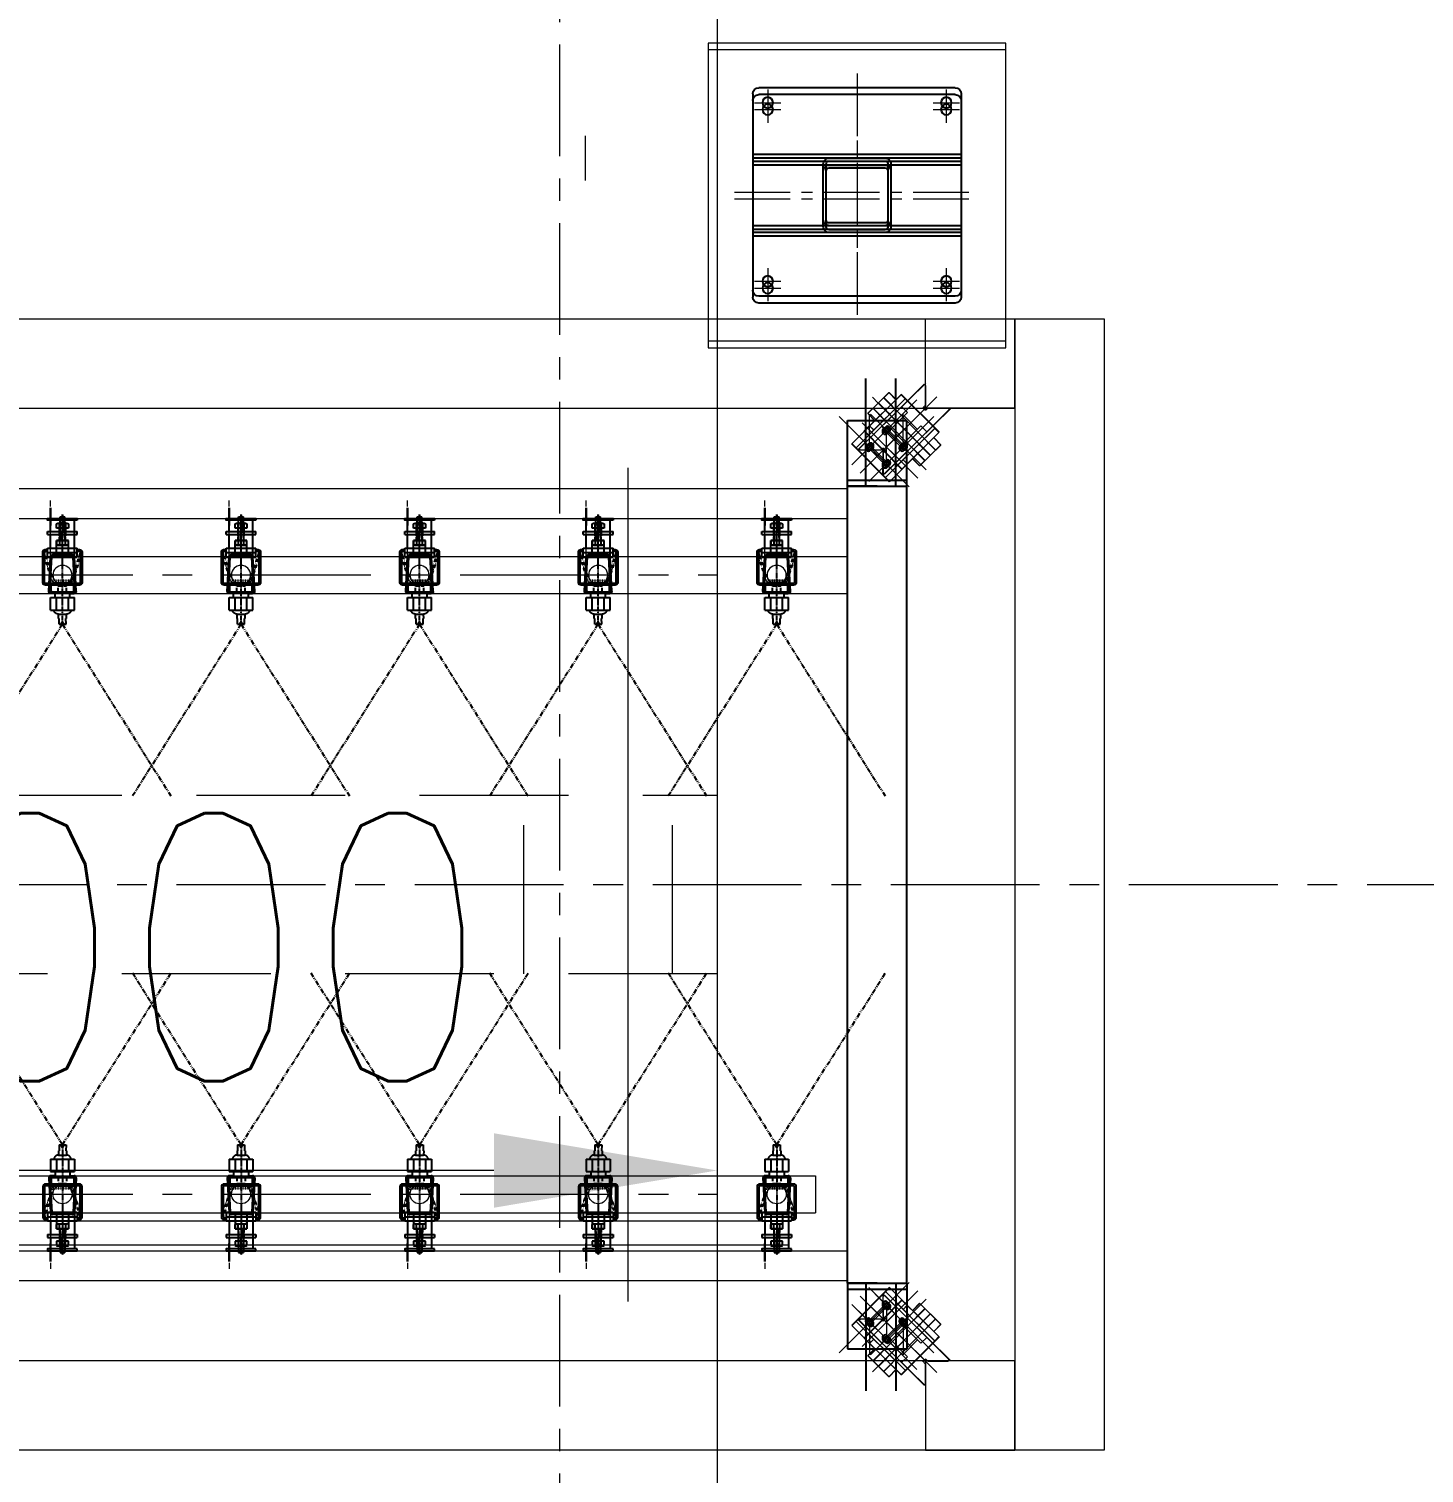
# Model space of a CAD drawing. Header units: inches. Extents: x 702888 to 852715, y 9845 to 271320.
# Drawn here: x 741672 to 744016, y 251336 to 253761 of the extents above; entities that cross this region are included whole.
import ezdxf

# ---------------------------------------------------------------- set-up
doc = ezdxf.new("R2010")
doc.units = ezdxf.units.IN
doc.header["$MEASUREMENT"] = 0
doc.header["$PDMODE"] = 34
for name, pattern in [('CENTER', [2, 1.25, -0.25, 0.25, -0.25]), ('CENTER2', [1.125, 0.75, -0.125, 0.125, -0.125]), ('CENTERX2', [4, 2.5, -0.5, 0.5, -0.5]), ('DASHED2', [0.375, 0.25, -0.125]), ('DASHEDX2', [1.5, 1, -0.5]), ('HIDDEN', [9.525, 6.35, -3.175]), ('HIDDEN2', [0.1875, 0.125, -0.0625]), ('PHANTOM', [2.5, 1.25, -0.25, 0.25, -0.25, 0.25, -0.25]), ('PHANTOM2', [31.75, 15.875, -3.175, 3.175, -3.175, 3.175, -3.175])]:
    doc.linetypes.add(name, pattern=pattern)
doc.layers.get('0').update_dxf_attribs({"lineweight": 5})
doc.layers.get('Defpoints').update_dxf_attribs({"lineweight": 5})
for name, color, linetype in [('6nb', 230, 'Continuous'), ('Nozzle', 7, 'Continuous'), ('p5', 2, 'Continuous'), ('Riser Support', 7, 'Continuous'), ('stru pipe', 120, 'Continuous')]:
    doc.layers.add(name, color=color, linetype=linetype)
doc.layers.add('chain', color=2, linetype='Continuous', lineweight=5)
doc.layers.add('cl', color=6, linetype='CENTER', lineweight=5)
doc.styles.add('s', font='simplex.shx', dxfattribs={"width": 0.8})
doc.dimstyles.new('mahesh', dxfattribs={"dimscale": 150, "dimtxt": 3, "dimasz": 2.5, "dimexe": 1, "dimexo": 1, "dimgap": 1, "dimtad": 1, "dimdec": 1, "dimzin": 12, "dimtxsty": 's', "dimcen": 2.5, "dimclrd": 1, "dimclre": 1, "dimclrt": 1, "dimadec": 0, "dimazin": 3, "dimtfac": 1, "dimtdec": 1, "dimtmove": 0, "dimatfit": 3, "dimfxl": 1.25, "dimlwd": 13, "dimlwe": 13, "dimarcsym": 0})

# ---------------------------------------------------------------- blocks, each defined once
blk = doc.blocks.new('A$C67DF10EB')
blk.add_lwpolyline([(-44.2, -101), (-44.2, 399), (455.8, 399), (455.8, -101)], close=True)
at = {"layer": 'cl', "color": 1, "linetype": 'CENTER', "ltscale": 75}
for p, q in [((205.8, -50), (205.8, 347.9)), ((0, 149), (411.7, 149))]:
    blk.add_line(p, q, dxfattribs=at)
at = {"layer": 'cl', "color": 1, "linetype": 'CENTER', "ltscale": 100}
for p, q in [((55.8, 276.8), (55.8, 321.1)), ((355.8, 276.8), (355.8, 321.1)), ((33.7, 299), (78, 299)), ((333.7, 299), (378, 299)), ((55.8, -23.2), (55.8, 21.1)), ((355.8, -23.2), (355.8, 21.1)), ((33.7, -1), (78, -1)), ((333.7, -1), (378, -1))]:
    blk.add_line(p, q, dxfattribs=at)
at = {"layer": 'p5', "linetype": 'Continuous'}
for p, q in [((370.8, 324), (40.8, 324)), ((30.8, -16), (30.8, 314)), ((380.8, -16), (380.8, 314)), ((380.8, 211.7), (30.8, 211.7)), ((380.8, 205.7), (30.8, 205.7)), ((380.8, 92.2), (30.8, 92.2)), ((380.8, 86.2), (30.8, 86.2)), ((370.8, -26), (40.8, -26))]:
    blk.add_line(p, q, dxfattribs=at)
for points in [[(262.6, 102.2), (262.6, 195.7, 0.414214), (252.6, 205.7), (159.1, 205.7, 0.414214), (149.1, 195.7), (149.1, 102.2, 0.414214), (159.1, 92.2), (252.6, 92.2, 0.414214)], [(257.8, 102), (257.8, 195.9, 0.414214), (252.8, 200.9), (158.9, 200.9, 0.414214), (153.9, 195.9), (153.9, 102, 0.414214), (158.9, 97), (252.8, 97, 0.414214)]]:
    blk.add_lwpolyline(points, format="xyb", close=True, dxfattribs=at)
for centre in [(55.8, 299), (355.8, 299), (55.8, -1), (355.8, -1)]:
    blk.add_circle(centre, 9, dxfattribs=at)
for centre, start, end in [((40.8, 314), 90, 180), ((370.8, 314), 0, 90), ((40.8, -16), 180, 270), ((370.8, -16), 270, 0)]:
    blk.add_arc(centre, 10, start, end, dxfattribs=at)
blk = doc.blocks.new('*D457')
at = {"layer": 'chain', "color": 1, "linetype": 'DASHEDX2', "lineweight": 13, "transparency": 16777216}
for p, q in [((29203.5, 17078.6), (29203.5, 16748.5)), ((31203.5, 17078.6), (31203.5, 16748.5)), ((30828.5, 16898.5), (29578.5, 16898.5))]:
    blk.add_line(p, q, dxfattribs=at)
at = {"layer": 'chain', "color": 1, "linetype": 'DASHEDX2', "transparency": 16777216}
for points in [[(29578.5, 16961), (29578.5, 16836), (29203.5, 16898.5)], [(30828.5, 16961), (30828.5, 16836), (31203.5, 16898.5)]]:
    blk.add_solid(points, dxfattribs=at)
at = {"layer": 'Defpoints', "color": 0, "linetype": 'DASHEDX2', "transparency": 16777216}
for p in [(29203.5, 17228.6), (31203.5, 17228.6), (29203.5, 16898.5)]:
    blk.add_point(p, dxfattribs=at)
at = {"layer": 'chain', "color": 1, "linetype": 'DASHEDX2', "transparency": 16777216, "insert": (30203.5, 17273.5), "char_height": 450, "attachment_point": 5, "style": 's'}
blk.add_mtext('2000', dxfattribs=at)
blk = doc.blocks.new('A$C4D81176E')
at = {"layer": 'Nozzle', "color": 2, "linetype": 'PHANTOM2', "ltscale": 0.5}
for q in [(361.3, 4.7), (361.3, -359.7)]:
    blk.add_line((73, -177.5), q, dxfattribs=at)
at = {"layer": 'Nozzle', "color": 2}
for p, q in [((-43.9, -160.2), (-44, -160.6)), ((-44, -160.6), (-44, -161)), ((-44, -194), (-44, -161)), ((-43.8, -159.8), (-43.9, -160.2)), ((-43.6, -159.4), (-43.8, -159.8)), ((-43.4, -159), (-43.6, -159.4)), ((-43.1, -158.7), (-43.4, -159)), ((-42.8, -158.4), (-43.1, -158.7)), ((-42.5, -158.1), (-42.8, -158.4)), ((-42.1, -157.9), (-42.5, -158.1)), ((-41.8, -157.7), (-42.1, -157.9)), ((-41.9, -160.5), (-42, -160.7)), ((-42, -160.7), (-42, -161)), ((-42, -194), (-42, -161)), ((-41.8, -160.3), (-41.9, -160.5)), ((-41.3, -157.6), (-41.8, -157.7)), ((-41.6, -160), (-41.8, -160.3)), ((-41.5, -159.9), (-41.6, -160)), ((-41.2, -159.7), (-41.5, -159.9)), ((-40.9, -157.5), (-41.3, -157.6)), ((-41, -159.6), (-41.2, -159.7)), ((-40.8, -159.5), (-41, -159.6)), ((-40.5, -157.5), (-40.9, -157.5)), ((-40.5, -159.5), (-40.8, -159.5)), ((17.7, -154.5), (-40.5, -157.5)), ((17.7, -156.5), (-40.5, -159.5)), ((-26.3, -156.8), (-26.3, -158.8)), ((4.2, -158.5), (4.2, -196.5)), ((16.7, -158.5), (4.2, -158.5)), ((16.9, -158.5), (16.7, -158.5)), ((17.2, -158.6), (16.9, -158.5)), ((17.4, -158.7), (17.2, -158.6)), ((17.6, -158.8), (17.4, -158.7)), ((17.8, -159), (17.6, -158.8)), ((18.1, -154.5), (17.7, -154.5)), ((17.9, -156.5), (17.7, -156.5)), ((18, -159.2), (17.8, -159)), ((18.2, -156.6), (17.9, -156.5)), ((18.1, -159.5), (18, -159.2)), ((18.5, -154.6), (18.1, -154.5)), ((18.2, -159.7), (18.1, -159.5)), ((18.4, -156.7), (18.2, -156.6)), ((18.2, -160), (18.2, -159.7)), ((18.2, -160), (18.2, -195)), ((28.2, -165), (18.2, -165)), ((18.6, -156.9), (18.4, -156.7)), ((18.9, -154.7), (18.5, -154.6)), ((18.8, -157), (18.6, -156.9)), ((18.9, -157.3), (18.8, -157)), ((19.3, -154.9), (18.9, -154.7)), ((19.1, -157.5), (18.9, -157.3)), ((19.2, -157.7), (19.1, -157.5)), ((19.2, -158), (19.2, -157.7)), ((19.2, -165), (19.2, -158)), ((19.7, -155.1), (19.3, -154.9)), ((20, -155.4), (19.7, -155.1)), ((20.3, -155.7), (20, -155.4)), ((20.5, -156), (20.3, -155.7)), ((20.8, -156.4), (20.5, -156)), ((20.9, -156.8), (20.8, -156.4)), ((21.1, -157.2), (20.9, -156.8)), ((21.2, -157.6), (21.1, -157.2)), ((21.2, -158), (21.2, -157.6)), ((21.2, -165), (21.2, -158)), ((49, -157.5), (28.2, -157.5)), ((28.2, -157.5), (28.2, -197.5)), ((49, -167.5), (28.2, -167.5)), ((49, -157.5), (49, -197.5)), ((49.6, -162.9), (49, -162.7)), ((50.3, -163), (49.6, -162.9)), ((50.9, -163.3), (50.3, -163)), ((51.5, -163.6), (50.9, -163.3)), ((52.1, -164), (51.5, -163.6)), ((52.6, -164.3), (52.1, -164)), ((53.2, -164.8), (52.6, -164.3)), ((53.7, -165.2), (53.2, -164.8)), ((54.1, -165.8), (53.7, -165.2)), ((54.5, -166.3), (54.1, -165.8)), ((54.9, -166.9), (54.5, -166.3)), ((55.2, -167.5), (54.9, -166.9)), ((55.5, -168.1), (55.2, -167.5)), ((55.6, -168.7), (55.5, -168.1)), ((55.8, -169.4), (55.6, -168.7)), ((56, -170.1), (55.8, -169.4)), ((-44, -194), (-44, -194.4)), ((-42, -194), (-42, -194.3)), ((28.2, -190), (18.2, -190)), ((19.2, -190), (19.2, -197)), ((21.2, -190), (21.2, -197)), ((49, -187.5), (28.2, -187.5)), ((49, -192.3), (49.6, -192.2)), ((49.6, -192.2), (50.3, -192)), ((50.3, -192), (50.9, -191.7)), ((50.9, -191.7), (51.5, -191.4)), ((51.5, -191.4), (52.1, -191.1)), ((52.1, -191.1), (52.6, -190.7)), ((52.6, -190.7), (53.2, -190.3)), ((53.2, -190.3), (53.7, -189.8)), ((53.7, -189.8), (54.1, -189.3)), ((54.1, -189.3), (54.5, -188.7)), ((54.5, -188.7), (54.9, -188.2)), ((54.9, -188.2), (55.2, -187.6)), ((55.2, -187.6), (55.4, -187)), ((55.4, -187), (55.6, -186.3)), ((55.6, -186.3), (55.8, -185.7)), ((55.8, -185.7), (55.9, -185)), ((55.9, -185), (56, -184.3)), ((56, -170.8), (56, -170.1)), ((56, -170.8), (56, -184.3)), ((63, -170.8), (56, -170.8)), ((63, -184.4), (56, -184.3)), ((63, -170.8), (63, -171.7)), ((73, -171.7), (63, -171.7)), ((73, -183.5), (63, -183.4)), ((63, -183.4), (63, -184.4)), ((68.7, -177.5), (73, -174.8)), ((68.7, -177.5), (73, -180.3)), ((73, -171.7), (73, -174.8)), ((73, -180.3), (73, -183.5)), ((-44, -194.4), (-43.9, -194.9)), ((-43.9, -194.9), (-43.8, -195.3)), ((-43.8, -195.3), (-43.6, -195.7)), ((-43.6, -195.7), (-43.4, -196)), ((-43.4, -196), (-43.1, -196.3)), ((-43.1, -196.3), (-42.8, -196.6)), ((-42.8, -196.6), (-42.5, -196.9)), ((-42.5, -196.9), (-42.1, -197.1)), ((-42.1, -197.1), (-41.8, -197.3)), ((-42, -194.3), (-41.9, -194.5)), ((-41.9, -194.5), (-41.8, -194.8)), ((-41.8, -194.8), (-41.6, -195)), ((-41.8, -197.3), (-41.3, -197.4)), ((-41.6, -195), (-41.5, -195.2)), ((-41.5, -195.2), (-41.2, -195.3)), ((-41.3, -197.4), (-40.9, -197.5)), ((-41.2, -195.3), (-41, -195.5)), ((-41, -195.5), (-40.8, -195.5)), ((-40.9, -197.5), (-40.5, -197.5)), ((-40.8, -195.5), (-40.5, -195.5)), ((17.7, -198.5), (-40.5, -195.5)), ((17.7, -200.5), (-40.5, -197.5)), ((-26.3, -196.2), (-26.3, -198.3)), ((16.7, -196.5), (4.2, -196.5)), ((16.7, -196.5), (16.9, -196.5)), ((16.7, -196.5), (16.9, -196.5)), ((16.9, -196.5), (17.2, -196.4)), ((16.9, -196.5), (17.2, -196.4)), ((17.2, -196.4), (17.4, -196.3)), ((17.2, -196.4), (17.4, -196.3)), ((17.4, -196.3), (17.6, -196.2)), ((17.4, -196.3), (17.6, -196.2)), ((17.6, -196.2), (17.8, -196)), ((17.6, -196.2), (17.8, -196)), ((17.7, -198.5), (17.9, -198.5)), ((17.7, -200.5), (18.1, -200.5)), ((17.8, -196), (18, -195.8)), ((17.8, -196), (18, -195.8)), ((17.9, -198.5), (18.2, -198.5)), ((18, -195.8), (18.1, -195.5)), ((18, -195.8), (18.1, -195.5)), ((18.1, -195.5), (18.2, -195.3)), ((18.1, -195.5), (18.2, -195.3)), ((18.1, -200.5), (18.5, -200.4)), ((18.2, -195.3), (18.2, -195)), ((18.2, -195.3), (18.2, -195)), ((18.2, -198.5), (18.4, -198.3)), ((18.4, -198.3), (18.6, -198.2)), ((18.5, -200.4), (18.9, -200.3)), ((18.6, -198.2), (18.8, -198)), ((18.8, -198), (18.9, -197.8)), ((18.9, -197.8), (19.1, -197.5)), ((18.9, -200.3), (19.3, -200.1)), ((19.1, -197.5), (19.2, -197.3)), ((19.2, -197.3), (19.2, -197)), ((19.3, -200.1), (19.7, -199.9)), ((19.7, -199.9), (20, -199.6)), ((20, -199.6), (20.3, -199.3)), ((20.3, -199.3), (20.5, -199)), ((20.5, -199), (20.8, -198.7)), ((20.8, -198.7), (20.9, -198.3)), ((20.9, -198.3), (21.1, -197.9)), ((21.1, -197.9), (21.2, -197.4)), ((21.2, -197.4), (21.2, -197)), ((49, -197.5), (28.2, -197.5))]:
    blk.add_line(p, q, dxfattribs=at)
at = {"layer": 'Nozzle', "color": 1, "linetype": 'CENTER2', "ltscale": 0.25}
blk.add_line((73, -177.5), (-46.9, -177.5), dxfattribs=at)
at = {"layer": 'Nozzle', "color": 8, "linetype": 'HIDDEN'}
for p, q in [((8.2, -170.5), (8.2, -184.5)), ((18.2, -170.5), (8.2, -170.5)), ((18.2, -184.5), (8.2, -184.5))]:
    blk.add_line(p, q, dxfattribs=at)
blk = doc.blocks.new('*U64')
at = {"layer": 'chain', "color": 7, "linetype": 'Continuous'}
blk.add_line((-20, -152.9, 0), (-20, -215, 0), dxfattribs=at)
at = {"layer": 'chain', "color": 5, "linetype": 'DASHEDX2'}
blk.add_line((-20, -238.1, 0), (-20, -248.1, 0), dxfattribs=at)
at = {"layer": 'chain', "color": 7, "linetype": 'Continuous'}
blk.add_circle((0, -123, 0), 16.1, dxfattribs=at)
at = {"layer": 'Riser Support', "color": 1, "linetype": 'CENTER2'}
blk.add_line((0, -139.1, 0), (0, -224.7, 0), dxfattribs=at)
at = {"layer": 'Riser Support', "color": 11}
for p, q in [((-25, -152.9, 0), (-25, -167.9, 0)), ((-25, -152.9, 0), (25, -152.9, 0)), ((-25, -160.9, 0), (25, -160.9, 0)), ((-25, -167.9, 0), (25, -167.9, 0)), ((-20, -167.9, 0), (-20, -190.9, 0)), ((-10, -152.9, 0), (-10, -180.9, 0)), ((10, -152.9, 0), (10, -180.9, 0)), ((20, -167.9, 0), (20, -190.9, 0)), ((25, -152.9, 0), (25, -167.9, 0)), ((-25, -190.9, 0), (-25, -195.9, 0)), ((-25, -190.9, 0), (25, -190.9, 0)), ((-10, -180.9, 0), (-10, -173.7, 0)), ((-10, -180.9, 0), (10, -180.9, 0)), ((10, -180.9, 0), (-10, -180.9, 0)), ((-7.5, -172.9, 0), (7.5, -172.9, 0)), ((-5, -180.9, 0), (-5, -173.7, 0)), ((-5, -189, 0), (-5, -209.2, 0)), ((-4, -195.9, 0), (-4, -180.9, 0)), ((-4, -185.9, 0), (-4, -220.9, 0)), ((4, -195.9, 0), (4, -180.9, 0)), ((4, -185.9, 0), (4, -220.9, 0)), ((5, -173.7, 0), (5, -180.9, 0)), ((5, -209.2, 0), (5, -189, 0)), ((10, -173.7, 0), (10, -180.9, 0)), ((25, -190.9, 0), (25, -195.9, 0)), ((-25, -195.9, 0), (25, -195.9, 0)), ((-10, -201.9, 0), (-10, -209.2, 0)), ((10, -201.9, 0), (-10, -201.9, 0)), ((-7.5, -209.9, 0), (7.5, -209.9, 0)), ((10, -209.2, 0), (10, -201.9, 0)), ((-4, -220.9, 0), (4, -220.9, 0))]:
    blk.add_line(p, q, dxfattribs=at)
at = {"layer": 'Riser Support'}
for p, q in [((20, -152.9, 0), (20, -215, 0)), ((-20, -195.9, 0), (-20, -235.9, 0)), ((-20, -195.9, 0), (20, -195.9, 0)), ((-20, -235.9, 0), (-20, -205.9, 0)), ((-4, -211.9, 0), (-4, -205.9, 0)), ((4, -211.9, 0), (4, -205.9, 0))]:
    blk.add_line(p, q, dxfattribs=at)
at = {"layer": 'Riser Support', "color": 11, "linetype": 'HIDDEN'}
for p, q in [((-5, -180.9, 0), (-5, -195.9, 0)), ((5, -180.9, 0), (5, -195.9, 0))]:
    blk.add_line(p, q, dxfattribs=at)
at = {"layer": 'Riser Support', "color": 1, "linetype": 'CENTER2', "ltscale": 200}
blk.add_line((0, -223.9, 0), (0, -193.9, 0), dxfattribs=at)
at = {"layer": 'Riser Support', "elevation": 0}
for points in [[(25, -165.9), (28.5, -165.9, 0.414214), (33, -161.4), (33, -110.4, 0.414214), (28.5, -105.9), (-28.5, -105.9, 0.414214), (-33, -110.4), (-33, -161.4, 0.414214), (-28.5, -165.9), (-25, -165.9)], [(25, -162.9), (28.5, -162.9, 0.414214), (30, -161.4), (30, -110.4, 0.414214), (28.5, -108.9), (-28.5, -108.9, 0.414214), (-30, -110.4), (-30, -161.4, 0.414214), (-28.5, -162.9), (-25, -162.9)]]:
    blk.add_lwpolyline(points, format="xyb", dxfattribs=at)
at = {"layer": 'Riser Support', "linetype": 'HIDDEN2', "ltscale": 0.75, "elevation": 0}
for points in [[(25, -165.9), (28.5, -165.9, 0.414214), (33, -161.4), (18, -115.4, 0.414214), (13.5, -110.9), (-13.5, -110.9, 0.414214), (-18, -115.4), (-33, -161.4, 0.414214), (-28.5, -165.9), (-25, -165.9)], [(25, -162.9), (28.5, -162.9, 0.414214), (30, -161.4), (15, -115.4, 0.414214), (13.5, -113.9), (-13.5, -113.9, 0.414214), (-15, -115.4), (-30, -161.4, 0.414214), (-28.5, -162.9), (-25, -162.9)]]:
    blk.add_lwpolyline(points, format="xyb", dxfattribs=at)
at = {"layer": 'Riser Support', "elevation": 0}
blk.add_lwpolyline([(25, -215), (-25, -215), (-25, -218), (25, -218), (25, -215)], dxfattribs=at)
at = {"layer": 'Riser Support', "color": 11}
for centre, radius, start, end in [((-7.5, -177.4, 0), 4.44, 55.6903, 124.3097), ((0, -189.5, 0), 16.6, 72.4519, 107.5481), ((7.5, -177.4, 0), 4.44, 55.6903, 124.3097), ((-7.5, -205.5, 0), 4.44, 235.6903, 304.3097), ((0, -193.4, 0), 16.6, 252.4519, 287.5481), ((7.5, -205.5, 0), 4.44, 235.6903, 304.3097)]:
    blk.add_arc(centre, radius, start, end, dxfattribs=at)
at = {"color": 0, "linetype": 'ByBlock', "lineweight": -2, "extrusion": (0, 0, -1), "xscale": -1, "zscale": -1, "rotation": 270}
blk.add_blockref('A$C4D81176E', (177.5, -113.2, 0), dxfattribs=at)
blk = doc.blocks.new('*U44')
at = {"layer": 'chain', "color": 0, "linetype": 'ByBlock', "lineweight": -2, "transparency": 16777216}
for p in [(12600, 0), (12900, 0), (13200, 0), (13500, 0), (13800, 0)]:
    blk.add_blockref('*U64', p, dxfattribs=at)
blk = doc.blocks.new('*U76')
at = {"layer": 'chain', "color": 7, "linetype": 'Continuous'}
blk.add_line((-20, -152.9, 0), (-20, -215, 0), dxfattribs=at)
at = {"layer": 'chain', "color": 5, "linetype": 'DASHEDX2'}
blk.add_line((-20, -238.1, 0), (-20, -248.1, 0), dxfattribs=at)
at = {"layer": 'chain', "color": 7, "linetype": 'Continuous'}
blk.add_circle((0, -123, 0), 16.1, dxfattribs=at)
at = {"layer": 'Riser Support', "color": 1, "linetype": 'CENTER2'}
blk.add_line((0, -139.1, 0), (0, -224.7, 0), dxfattribs=at)
at = {"layer": 'Riser Support', "color": 11}
for p, q in [((-25, -152.9, 0), (-25, -167.9, 0)), ((-25, -152.9, 0), (25, -152.9, 0)), ((-25, -160.9, 0), (25, -160.9, 0)), ((-25, -167.9, 0), (25, -167.9, 0)), ((-20, -167.9, 0), (-20, -190.9, 0)), ((-10, -152.9, 0), (-10, -180.9, 0)), ((10, -152.9, 0), (10, -180.9, 0)), ((20, -167.9, 0), (20, -190.9, 0)), ((25, -152.9, 0), (25, -167.9, 0)), ((-25, -190.9, 0), (-25, -195.9, 0)), ((-25, -190.9, 0), (25, -190.9, 0)), ((-10, -180.9, 0), (-10, -173.7, 0)), ((-10, -180.9, 0), (10, -180.9, 0)), ((10, -180.9, 0), (-10, -180.9, 0)), ((-7.5, -172.9, 0), (7.5, -172.9, 0)), ((-5, -180.9, 0), (-5, -173.7, 0)), ((-5, -189, 0), (-5, -209.2, 0)), ((-4, -195.9, 0), (-4, -180.9, 0)), ((-4, -185.9, 0), (-4, -220.9, 0)), ((4, -195.9, 0), (4, -180.9, 0)), ((4, -185.9, 0), (4, -220.9, 0)), ((5, -173.7, 0), (5, -180.9, 0)), ((5, -209.2, 0), (5, -189, 0)), ((10, -173.7, 0), (10, -180.9, 0)), ((25, -190.9, 0), (25, -195.9, 0)), ((-25, -195.9, 0), (25, -195.9, 0)), ((-10, -201.9, 0), (-10, -209.2, 0)), ((10, -201.9, 0), (-10, -201.9, 0)), ((-7.5, -209.9, 0), (7.5, -209.9, 0)), ((10, -209.2, 0), (10, -201.9, 0)), ((-4, -220.9, 0), (4, -220.9, 0))]:
    blk.add_line(p, q, dxfattribs=at)
at = {"layer": 'Riser Support'}
for p, q in [((20, -152.9, 0), (20, -215, 0)), ((-20, -195.9, 0), (-20, -235.9, 0)), ((-20, -195.9, 0), (20, -195.9, 0)), ((-20, -235.9, 0), (-20, -205.9, 0)), ((-4, -211.9, 0), (-4, -205.9, 0)), ((4, -211.9, 0), (4, -205.9, 0))]:
    blk.add_line(p, q, dxfattribs=at)
at = {"layer": 'Riser Support', "color": 11, "linetype": 'HIDDEN'}
for p, q in [((-5, -180.9, 0), (-5, -195.9, 0)), ((5, -180.9, 0), (5, -195.9, 0))]:
    blk.add_line(p, q, dxfattribs=at)
at = {"layer": 'Riser Support', "color": 1, "linetype": 'CENTER2', "ltscale": 200}
blk.add_line((0, -223.9, 0), (0, -193.9, 0), dxfattribs=at)
at = {"layer": 'Riser Support', "elevation": 0}
for points in [[(25, -165.9), (28.5, -165.9, 0.414214), (33, -161.4), (33, -110.4, 0.414214), (28.5, -105.9), (-28.5, -105.9, 0.414214), (-33, -110.4), (-33, -161.4, 0.414214), (-28.5, -165.9), (-25, -165.9)], [(25, -162.9), (28.5, -162.9, 0.414214), (30, -161.4), (30, -110.4, 0.414214), (28.5, -108.9), (-28.5, -108.9, 0.414214), (-30, -110.4), (-30, -161.4, 0.414214), (-28.5, -162.9), (-25, -162.9)]]:
    blk.add_lwpolyline(points, format="xyb", dxfattribs=at)
at = {"layer": 'Riser Support', "linetype": 'HIDDEN2', "ltscale": 0.75, "elevation": 0}
for points in [[(25, -165.9), (28.5, -165.9, 0.414214), (33, -161.4), (18, -115.4, 0.414214), (13.5, -110.9), (-13.5, -110.9, 0.414214), (-18, -115.4), (-33, -161.4, 0.414214), (-28.5, -165.9), (-25, -165.9)], [(25, -162.9), (28.5, -162.9, 0.414214), (30, -161.4), (15, -115.4, 0.414214), (13.5, -113.9), (-13.5, -113.9, 0.414214), (-15, -115.4), (-30, -161.4, 0.414214), (-28.5, -162.9), (-25, -162.9)]]:
    blk.add_lwpolyline(points, format="xyb", dxfattribs=at)
at = {"layer": 'Riser Support', "elevation": 0}
blk.add_lwpolyline([(25, -215), (-25, -215), (-25, -218), (25, -218), (25, -215)], dxfattribs=at)
at = {"layer": 'Riser Support', "color": 11}
for centre, radius, start, end in [((-7.5, -177.4, 0), 4.44, 55.6903, 124.3097), ((0, -189.5, 0), 16.6, 72.4519, 107.5481), ((7.5, -177.4, 0), 4.44, 55.6903, 124.3097), ((-7.5, -205.5, 0), 4.44, 235.6903, 304.3097), ((0, -193.4, 0), 16.6, 252.4519, 287.5481), ((7.5, -205.5, 0), 4.44, 235.6903, 304.3097)]:
    blk.add_arc(centre, radius, start, end, dxfattribs=at)
at = {"color": 0, "linetype": 'ByBlock', "lineweight": -2, "extrusion": (0, 0, -1), "xscale": -1, "zscale": -1, "rotation": 270}
blk.add_blockref('A$C4D81176E', (177.5, -113.2, 0), dxfattribs=at)
blk = doc.blocks.new('*U48')
at = {"layer": 'chain', "color": 0, "linetype": 'ByBlock', "lineweight": -2, "transparency": 16777216}
for p in [(12900, 0), (13200, 0), (13500, 0), (13800, 0)]:
    blk.add_blockref('*U76', p, dxfattribs=at)
blk = doc.blocks.new('*U51')
at = {"layer": 'chain', "color": 7, "linetype": 'Continuous'}
blk.add_line((-20, -152.9, 0), (-20, -215, 0), dxfattribs=at)
at = {"layer": 'chain', "color": 5, "linetype": 'DASHEDX2'}
blk.add_line((-20, -238.1, 0), (-20, -248.1, 0), dxfattribs=at)
at = {"layer": 'chain', "color": 7, "linetype": 'Continuous'}
blk.add_circle((0, -123, 0), 16.1, dxfattribs=at)
at = {"layer": 'Riser Support', "color": 1, "linetype": 'CENTER2'}
blk.add_line((0, -139.1, 0), (0, -224.7, 0), dxfattribs=at)
at = {"layer": 'Riser Support', "color": 11}
for p, q in [((-25, -152.9, 0), (-25, -167.9, 0)), ((-25, -152.9, 0), (25, -152.9, 0)), ((-25, -160.9, 0), (25, -160.9, 0)), ((-25, -167.9, 0), (25, -167.9, 0)), ((-20, -167.9, 0), (-20, -190.9, 0)), ((-10, -152.9, 0), (-10, -180.9, 0)), ((10, -152.9, 0), (10, -180.9, 0)), ((20, -167.9, 0), (20, -190.9, 0)), ((25, -152.9, 0), (25, -167.9, 0)), ((-25, -190.9, 0), (-25, -195.9, 0)), ((-25, -190.9, 0), (25, -190.9, 0)), ((-10, -180.9, 0), (-10, -173.7, 0)), ((-10, -180.9, 0), (10, -180.9, 0)), ((10, -180.9, 0), (-10, -180.9, 0)), ((-7.5, -172.9, 0), (7.5, -172.9, 0)), ((-5, -180.9, 0), (-5, -173.7, 0)), ((-5, -189, 0), (-5, -209.2, 0)), ((-4, -195.9, 0), (-4, -180.9, 0)), ((-4, -185.9, 0), (-4, -220.9, 0)), ((4, -195.9, 0), (4, -180.9, 0)), ((4, -185.9, 0), (4, -220.9, 0)), ((5, -173.7, 0), (5, -180.9, 0)), ((5, -209.2, 0), (5, -189, 0)), ((10, -173.7, 0), (10, -180.9, 0)), ((25, -190.9, 0), (25, -195.9, 0)), ((-25, -195.9, 0), (25, -195.9, 0)), ((-10, -201.9, 0), (-10, -209.2, 0)), ((10, -201.9, 0), (-10, -201.9, 0)), ((-7.5, -209.9, 0), (7.5, -209.9, 0)), ((10, -209.2, 0), (10, -201.9, 0)), ((-4, -220.9, 0), (4, -220.9, 0))]:
    blk.add_line(p, q, dxfattribs=at)
at = {"layer": 'Riser Support'}
for p, q in [((20, -152.9, 0), (20, -215, 0)), ((-20, -195.9, 0), (-20, -235.9, 0)), ((-20, -195.9, 0), (20, -195.9, 0)), ((-20, -235.9, 0), (-20, -205.9, 0)), ((-4, -211.9, 0), (-4, -205.9, 0)), ((4, -211.9, 0), (4, -205.9, 0))]:
    blk.add_line(p, q, dxfattribs=at)
at = {"layer": 'Riser Support', "color": 11, "linetype": 'HIDDEN'}
for p, q in [((-5, -180.9, 0), (-5, -195.9, 0)), ((5, -180.9, 0), (5, -195.9, 0))]:
    blk.add_line(p, q, dxfattribs=at)
at = {"layer": 'Riser Support', "color": 1, "linetype": 'CENTER2', "ltscale": 200}
blk.add_line((0, -223.9, 0), (0, -193.9, 0), dxfattribs=at)
at = {"layer": 'Riser Support', "elevation": 0}
for points in [[(25, -165.9), (28.5, -165.9, 0.414214), (33, -161.4), (33, -110.4, 0.414214), (28.5, -105.9), (-28.5, -105.9, 0.414214), (-33, -110.4), (-33, -161.4, 0.414214), (-28.5, -165.9), (-25, -165.9)], [(25, -162.9), (28.5, -162.9, 0.414214), (30, -161.4), (30, -110.4, 0.414214), (28.5, -108.9), (-28.5, -108.9, 0.414214), (-30, -110.4), (-30, -161.4, 0.414214), (-28.5, -162.9), (-25, -162.9)]]:
    blk.add_lwpolyline(points, format="xyb", dxfattribs=at)
at = {"layer": 'Riser Support', "linetype": 'HIDDEN2', "ltscale": 0.75, "elevation": 0}
for points in [[(25, -165.9), (28.5, -165.9, 0.414214), (33, -161.4), (18, -115.4, 0.414214), (13.5, -110.9), (-13.5, -110.9, 0.414214), (-18, -115.4), (-33, -161.4, 0.414214), (-28.5, -165.9), (-25, -165.9)], [(25, -162.9), (28.5, -162.9, 0.414214), (30, -161.4), (15, -115.4, 0.414214), (13.5, -113.9), (-13.5, -113.9, 0.414214), (-15, -115.4), (-30, -161.4, 0.414214), (-28.5, -162.9), (-25, -162.9)]]:
    blk.add_lwpolyline(points, format="xyb", dxfattribs=at)
at = {"layer": 'Riser Support', "elevation": 0}
blk.add_lwpolyline([(25, -215), (-25, -215), (-25, -218), (25, -218), (25, -215)], dxfattribs=at)
at = {"layer": 'Riser Support', "color": 11}
for centre, radius, start, end in [((-7.5, -177.4, 0), 4.44, 55.6903, 124.3097), ((0, -189.5, 0), 16.6, 72.4519, 107.5481), ((7.5, -177.4, 0), 4.44, 55.6903, 124.3097), ((-7.5, -205.5, 0), 4.44, 235.6903, 304.3097), ((0, -193.4, 0), 16.6, 252.4519, 287.5481), ((7.5, -205.5, 0), 4.44, 235.6903, 304.3097)]:
    blk.add_arc(centre, radius, start, end, dxfattribs=at)
at = {"color": 0, "linetype": 'ByBlock', "lineweight": -2, "extrusion": (0, 0, -1), "xscale": -1, "zscale": -1, "rotation": 270}
blk.add_blockref('A$C4D81176E', (177.5, -113.2, 0), dxfattribs=at)
blk = doc.blocks.new('*U62')
at = {"layer": 'chain', "color": 0, "linetype": 'ByBlock', "lineweight": -2, "transparency": 16777216}
for p in [(12600, 0), (12900, 0), (13200, 0), (13500, 0), (13800, 0)]:
    blk.add_blockref('*U51', p, dxfattribs=at)
blk = doc.blocks.new('*U65')
at = {"layer": 'chain', "color": 7, "linetype": 'Continuous'}
blk.add_line((-20, -152.9, 0), (-20, -215, 0), dxfattribs=at)
at = {"layer": 'chain', "color": 5, "linetype": 'DASHEDX2'}
blk.add_line((-20, -238.1, 0), (-20, -248.1, 0), dxfattribs=at)
at = {"layer": 'chain', "color": 7, "linetype": 'Continuous'}
blk.add_circle((0, -123, 0), 16.1, dxfattribs=at)
at = {"layer": 'Riser Support', "color": 1, "linetype": 'CENTER2'}
blk.add_line((0, -139.1, 0), (0, -224.7, 0), dxfattribs=at)
at = {"layer": 'Riser Support', "color": 11}
for p, q in [((-25, -152.9, 0), (-25, -167.9, 0)), ((-25, -152.9, 0), (25, -152.9, 0)), ((-25, -160.9, 0), (25, -160.9, 0)), ((-25, -167.9, 0), (25, -167.9, 0)), ((-20, -167.9, 0), (-20, -190.9, 0)), ((-10, -152.9, 0), (-10, -180.9, 0)), ((10, -152.9, 0), (10, -180.9, 0)), ((20, -167.9, 0), (20, -190.9, 0)), ((25, -152.9, 0), (25, -167.9, 0)), ((-25, -190.9, 0), (-25, -195.9, 0)), ((-25, -190.9, 0), (25, -190.9, 0)), ((-10, -180.9, 0), (-10, -173.7, 0)), ((-10, -180.9, 0), (10, -180.9, 0)), ((10, -180.9, 0), (-10, -180.9, 0)), ((-7.5, -172.9, 0), (7.5, -172.9, 0)), ((-5, -180.9, 0), (-5, -173.7, 0)), ((-5, -189, 0), (-5, -209.2, 0)), ((-4, -195.9, 0), (-4, -180.9, 0)), ((-4, -185.9, 0), (-4, -220.9, 0)), ((4, -195.9, 0), (4, -180.9, 0)), ((4, -185.9, 0), (4, -220.9, 0)), ((5, -173.7, 0), (5, -180.9, 0)), ((5, -209.2, 0), (5, -189, 0)), ((10, -173.7, 0), (10, -180.9, 0)), ((25, -190.9, 0), (25, -195.9, 0)), ((-25, -195.9, 0), (25, -195.9, 0)), ((-10, -201.9, 0), (-10, -209.2, 0)), ((10, -201.9, 0), (-10, -201.9, 0)), ((-7.5, -209.9, 0), (7.5, -209.9, 0)), ((10, -209.2, 0), (10, -201.9, 0)), ((-4, -220.9, 0), (4, -220.9, 0))]:
    blk.add_line(p, q, dxfattribs=at)
at = {"layer": 'Riser Support'}
for p, q in [((20, -152.9, 0), (20, -215, 0)), ((-20, -195.9, 0), (-20, -235.9, 0)), ((-20, -195.9, 0), (20, -195.9, 0)), ((-20, -235.9, 0), (-20, -205.9, 0)), ((-4, -211.9, 0), (-4, -205.9, 0)), ((4, -211.9, 0), (4, -205.9, 0))]:
    blk.add_line(p, q, dxfattribs=at)
at = {"layer": 'Riser Support', "color": 11, "linetype": 'HIDDEN'}
for p, q in [((-5, -180.9, 0), (-5, -195.9, 0)), ((5, -180.9, 0), (5, -195.9, 0))]:
    blk.add_line(p, q, dxfattribs=at)
at = {"layer": 'Riser Support', "color": 1, "linetype": 'CENTER2', "ltscale": 200}
blk.add_line((0, -223.9, 0), (0, -193.9, 0), dxfattribs=at)
at = {"layer": 'Riser Support', "elevation": 0}
for points in [[(25, -165.9), (28.5, -165.9, 0.414214), (33, -161.4), (33, -110.4, 0.414214), (28.5, -105.9), (-28.5, -105.9, 0.414214), (-33, -110.4), (-33, -161.4, 0.414214), (-28.5, -165.9), (-25, -165.9)], [(25, -162.9), (28.5, -162.9, 0.414214), (30, -161.4), (30, -110.4, 0.414214), (28.5, -108.9), (-28.5, -108.9, 0.414214), (-30, -110.4), (-30, -161.4, 0.414214), (-28.5, -162.9), (-25, -162.9)]]:
    blk.add_lwpolyline(points, format="xyb", dxfattribs=at)
at = {"layer": 'Riser Support', "linetype": 'HIDDEN2', "ltscale": 0.75, "elevation": 0}
for points in [[(25, -165.9), (28.5, -165.9, 0.414214), (33, -161.4), (18, -115.4, 0.414214), (13.5, -110.9), (-13.5, -110.9, 0.414214), (-18, -115.4), (-33, -161.4, 0.414214), (-28.5, -165.9), (-25, -165.9)], [(25, -162.9), (28.5, -162.9, 0.414214), (30, -161.4), (15, -115.4, 0.414214), (13.5, -113.9), (-13.5, -113.9, 0.414214), (-15, -115.4), (-30, -161.4, 0.414214), (-28.5, -162.9), (-25, -162.9)]]:
    blk.add_lwpolyline(points, format="xyb", dxfattribs=at)
at = {"layer": 'Riser Support', "elevation": 0}
blk.add_lwpolyline([(25, -215), (-25, -215), (-25, -218), (25, -218), (25, -215)], dxfattribs=at)
at = {"layer": 'Riser Support', "color": 11}
for centre, radius, start, end in [((-7.5, -177.4, 0), 4.44, 55.6903, 124.3097), ((0, -189.5, 0), 16.6, 72.4519, 107.5481), ((7.5, -177.4, 0), 4.44, 55.6903, 124.3097), ((-7.5, -205.5, 0), 4.44, 235.6903, 304.3097), ((0, -193.4, 0), 16.6, 252.4519, 287.5481), ((7.5, -205.5, 0), 4.44, 235.6903, 304.3097)]:
    blk.add_arc(centre, radius, start, end, dxfattribs=at)
at = {"color": 0, "linetype": 'ByBlock', "lineweight": -2, "extrusion": (0, 0, -1), "xscale": -1, "zscale": -1, "rotation": 270}
blk.add_blockref('A$C4D81176E', (177.5, -113.2, 0), dxfattribs=at)
blk = doc.blocks.new('*U50')
at = {"layer": 'chain', "color": 0, "linetype": 'ByBlock', "lineweight": -2, "transparency": 16777216}
for p in [(12900, 0), (13200, 0), (13500, 0), (13800, 0)]:
    blk.add_blockref('*U65', p, dxfattribs=at)
blk = doc.blocks.new('A$C76b9bb42')
at = {"color": 161}
blk.add_line((30981.7667, 18636.1232), (30981.7667, 18561.1232), dxfattribs=at)
for p, q in [((15028.5667, 18328.6232), (31853.5667, 18328.6232)), ((31853.5667, 18328.6232), (31853.5667, 16428.6232)), ((31203.5667, 18228.6232), (31203.5667, 16528.6232)), ((15178.5667, 18178.6232), (31703.5667, 18178.6232)), ((31703.5667, 18178.6232), (31703.5667, 16578.6232)), ((31053.5667, 18078.6232), (31053.5667, 16678.6232)), ((31703.5667, 16578.6232), (15178.5667, 16578.6232)), ((31853.5667, 16428.6232), (15028.5667, 16428.6232))]:
    blk.add_line(p, q)
at = {"color": 3}
for p, q in [((31553.5667, 18328.6232), (31703.5667, 18328.6232)), ((31553.5667, 18178.6232), (31553.5667, 18328.6232)), ((31703.5667, 18328.6232), (31703.5667, 18178.6232)), ((31553.9088, 18221.0482), (31439.863, 18108.8272)), ((31442.2669, 18110.3201), (31551.1614, 18219.2145)), ((31553.2827, 18217.0932), (31551.1614, 18219.2145)), ((31553.2827, 18217.0932), (31553.2827, 18183.1521)), ((31512.6116, 18201.9029), (31429.5265, 18118.8178)), ((31519.6826, 18194.8318), (31436.5976, 18111.7468)), ((31513.0823, 18201.9438), (31450.7135, 18140.573)), ((31491.7644, 18205.0724), (31456.4091, 18169.717)), ((31492.2614, 18205.2814), (31456.622, 18170.2123)), ((31520.0961, 18194.816), (31457.7273, 18133.4451)), ((31463.4801, 18089.1069), (31572.3746, 18198.0013)), ((31502.005, 18177.1541), (31482.9256, 18196.2336)), ((31570.3228, 18108.1286), (31483.3515, 18196.5141)), ((31503.7727, 18193.064), (31491.7644, 18205.0724)), ((31504.1725, 18193.1766), (31492.2614, 18205.2814)), ((31519.6826, 18194.8318), (31512.6116, 18201.9029)), ((31520.0961, 18194.816), (31513.0823, 18201.9438)), ((31468.4174, 18157.7087), (31456.4091, 18169.717)), ((31468.5332, 18158.1075), (31456.622, 18170.2123)), ((31484.3273, 18159.4765), (31465.2479, 18178.5559)), ((31552.5032, 18090.5941), (31465.5319, 18178.9796)), ((31561.413, 18099.3614), (31474.4417, 18187.7468)), ((31595.9917, 18178.281), (31481.9459, 18066.06)), ((31553.5667, 18178.6232), (31482.288, 18108.485)), ((31553.2827, 18178.9094), (31482.572, 18108.1988)), ((31484.6933, 18067.8937), (31593.5878, 18176.7881)), ((31489.9966, 18138.2508), (31523.2307, 18171.4848)), ((31493.1786, 18168.3028), (31490.0673, 18171.4141)), ((31493.379, 18168.5016), (31490.2929, 18171.6379)), ((31513.3312, 18181.3843), (31523.2307, 18171.4848)), ((31703.5667, 18178.6232), (31553.5667, 18178.6232)), ((31553.9898, 18175.3739), (31557.5253, 18178.9094)), ((31557.5253, 18178.9094), (31591.4665, 18178.9094)), ((31591.4665, 18178.9094), (31593.5878, 18176.7881)), ((31466.6496, 18141.7988), (31459.5785, 18148.8699)), ((31466.6371, 18142.2124), (31459.6233, 18149.3402)), ((31480.0971, 18148.1503), (31489.9966, 18138.2508)), ((31569.205, 18145.3094), (31486.12, 18062.2243)), ((31495.6535, 18143.9077), (31518.2809, 18121.2802)), ((31569.2175, 18144.8958), (31506.8488, 18083.5249)), ((31512.6241, 18115.6234), (31545.8581, 18148.8574)), ((31517.5738, 18165.828), (31540.2012, 18143.2005)), ((31545.8581, 18148.8574), (31555.7576, 18138.9579)), ((31569.205, 18145.3094), (31576.2761, 18138.2383)), ((31569.2175, 18144.8958), (31576.2313, 18137.7679)), ((31576.2761, 18138.2383), (31493.1911, 18055.1533)), ((31576.2313, 18137.7679), (31513.8626, 18076.3971)), ((31542.6761, 18118.8054), (31545.7873, 18115.6941)), ((31570.6068, 18108.5523), (31551.5274, 18127.6317)), ((31567.3215, 18129.0007), (31579.2327, 18116.8959)), ((31567.4373, 18129.3995), (31579.4456, 18117.3911)), ((31482.288, 18108.485), (31439.863, 18108.8272)), ((31444.3882, 18108.1988), (31442.2669, 18110.3201)), ((31478.3294, 18108.1988), (31444.3882, 18108.1988)), ((31478.3294, 18108.1988), (31481.8649, 18111.7343)), ((31481.9459, 18066.06), (31482.288, 18108.485)), ((31482.572, 18103.9561), (31486.1075, 18107.4917)), ((31482.572, 18103.9561), (31482.572, 18070.015)), ((31512.6241, 18115.6234), (31522.5235, 18105.7239)), ((31552.9291, 18090.8746), (31533.8497, 18109.9541)), ((31542.4757, 18118.6066), (31545.5618, 18115.4703)), ((31579.2327, 18116.8959), (31543.5933, 18081.8268)), ((31579.4456, 18117.3911), (31544.0903, 18082.0358)), ((31515.7586, 18092.2922), (31522.7724, 18085.1643)), ((31516.172, 18092.2764), (31523.2431, 18085.2053)), ((31531.6822, 18093.9316), (31543.5933, 18081.8268)), ((31532.082, 18094.0441), (31544.0903, 18082.0358)), ((31482.572, 18070.015), (31484.6933, 18067.8937)), ((31595.9917, 16578.9653), (31481.9459, 16691.1863)), ((31481.9459, 16691.1863), (31482.288, 16648.7613)), ((31482.572, 16687.2313), (31484.6933, 16689.3527)), ((31484.6933, 16689.3527), (31593.5878, 16580.4582)), ((31569.205, 16611.937), (31486.12, 16695.022)), ((31576.2761, 16619.008), (31493.1911, 16702.0931)), ((31463.4801, 16668.1395), (31572.3746, 16559.245)), ((31552.5032, 16666.6522), (31465.5319, 16578.2668)), ((31482.572, 16653.2902), (31482.572, 16687.2313)), ((31569.2175, 16612.3505), (31506.8488, 16673.7214)), ((31576.2313, 16619.4784), (31513.8626, 16680.8493)), ((31515.7586, 16664.9542), (31522.7724, 16672.082)), ((31516.172, 16664.97), (31523.2431, 16672.041)), ((31531.6822, 16663.3147), (31543.5933, 16675.4195)), ((31532.082, 16663.2022), (31544.0903, 16675.2105)), ((31552.9291, 16666.3717), (31533.8497, 16647.2923)), ((31579.2327, 16640.3504), (31543.5933, 16675.4195)), ((31579.4456, 16639.8552), (31544.0903, 16675.2105)), ((31519.6826, 16562.4145), (31436.5976, 16645.4996)), ((31482.288, 16648.7613), (31439.863, 16648.4192)), ((31553.9088, 16536.1981), (31439.863, 16648.4192)), ((31444.3882, 16649.0476), (31442.2669, 16646.9263)), ((31442.2669, 16646.9263), (31551.1614, 16538.0318)), ((31478.3294, 16649.0476), (31444.3882, 16649.0476)), ((31561.413, 16657.885), (31474.4417, 16569.4995)), ((31478.3294, 16649.0476), (31481.8649, 16645.512)), ((31553.5667, 16578.6232), (31482.288, 16648.7613)), ((31482.572, 16653.2902), (31486.1075, 16649.7547)), ((31553.2827, 16578.3369), (31482.572, 16649.0476)), ((31570.3228, 16649.1177), (31483.3515, 16560.7322)), ((31512.6241, 16641.623), (31522.5235, 16651.5225)), ((31512.6241, 16641.623), (31545.8581, 16608.3889)), ((31542.4757, 16638.6398), (31545.5618, 16641.776)), ((31542.6761, 16638.441), (31545.7873, 16641.5523)), ((31570.6068, 16648.694), (31551.5274, 16629.6146)), ((31567.3215, 16628.2457), (31579.2327, 16640.3504)), ((31567.4373, 16627.8468), (31579.4456, 16639.8552)), ((31512.6116, 16555.3435), (31429.5265, 16638.4285)), ((31513.0823, 16555.3025), (31450.7135, 16616.6734)), ((31520.0961, 16562.4304), (31457.7273, 16623.8012)), ((31466.6496, 16615.4476), (31459.5785, 16608.3765)), ((31466.6371, 16615.034), (31459.6233, 16607.9061)), ((31480.0971, 16609.096), (31489.9966, 16618.9955)), ((31489.9966, 16618.9955), (31523.2307, 16585.7615)), ((31495.6535, 16613.3387), (31518.2809, 16635.9661)), ((31545.8581, 16608.3889), (31555.7576, 16618.2884)), ((31569.205, 16611.937), (31576.2761, 16619.008)), ((31569.2175, 16612.3505), (31576.2313, 16619.4784)), ((31468.4174, 16599.5376), (31456.4091, 16587.5293)), ((31468.5332, 16599.1388), (31456.622, 16587.034)), ((31484.3273, 16597.7699), (31465.2479, 16578.6905)), ((31517.5738, 16591.4184), (31540.2012, 16614.0458)), ((31491.7644, 16552.1739), (31456.4091, 16587.5293)), ((31492.2614, 16551.965), (31456.622, 16587.034)), ((31502.005, 16580.0922), (31482.9256, 16561.0128)), ((31493.1786, 16588.9435), (31490.0673, 16585.8323)), ((31493.379, 16588.7447), (31490.2929, 16585.6085)), ((31513.3312, 16575.862), (31523.2307, 16585.7615)), ((31553.2827, 16540.1531), (31553.2827, 16574.0943)), ((31703.5667, 16578.6232), (31553.5667, 16578.6232)), ((31553.5667, 16578.6232), (31553.5667, 16428.6232)), ((31703.5667, 16578.6232), (31553.5667, 16578.6232)), ((31553.5667, 16578.6232), (31553.5667, 16428.6232)), ((31703.5667, 16578.6232), (31553.5667, 16578.6232)), ((31553.9898, 16581.8724), (31557.5253, 16578.3369)), ((31557.5253, 16578.3369), (31591.4665, 16578.3369)), ((31591.4665, 16578.3369), (31593.5878, 16580.4582)), ((31703.5667, 16428.6232), (31703.5667, 16578.6232)), ((31703.5667, 16428.6232), (31703.5667, 16578.6232)), ((31503.7727, 16564.1823), (31491.7644, 16552.1739)), ((31504.1725, 16564.0698), (31492.2614, 16551.965)), ((31519.6826, 16562.4145), (31512.6116, 16555.3435)), ((31520.0961, 16562.4304), (31513.0823, 16555.3025)), ((31553.2827, 16540.1531), (31551.1614, 16538.0318)), ((31553.5667, 16428.6232), (31703.5667, 16428.6232)), ((31553.5667, 16428.6232), (31703.5667, 16428.6232))]:
    blk.add_line(p, q, dxfattribs=at)
at = {"color": 1, "linetype": 'CENTERX2', "ltscale": 100}
for p, q in [((31539.1406, 18193.0516), (31440.7256, 18094.6366)), ((31474.0867, 18187.3947), (31464.3142, 18197.1673)), ((31514.6499, 18168.5609), (31429.8926, 18083.8036)), ((31459.591, 18113.5021), (31459.591, 18168.5609)), ((31461.1007, 18168.5609), (31554.5507, 18075.111)), ((31561.768, 18099.7135), (31474.0867, 18187.3947)), ((31474.0867, 18187.3947), (31561.768, 18099.7135)), ((31516.1596, 18113.5021), (31516.1596, 18168.5609)), ((31408.3258, 18164.7673), (31526.2664, 18046.8267)), ((31528.7921, 18154.4188), (31444.0347, 18069.6614)), ((31446.9586, 18154.4188), (31540.4085, 18060.9688)), ((31545.8581, 18143.2005), (31458.1768, 18055.5193)), ((31567.4248, 18164.7673), (31469.0099, 18066.3523)), ((31517.9274, 18108.1988), (31482.572, 18143.5541)), ((31519.6951, 18109.9665), (31484.3398, 18145.3219)), ((31521.4629, 18111.7343), (31486.1075, 18147.0896)), ((31493.1786, 18083.45), (31457.8233, 18118.8054)), ((31505.553, 18095.8244), (31470.1976, 18131.1797)), ((31487.8753, 18085.2178), (31487.8753, 18141.7863)), ((31489.6431, 18079.9145), (31454.2877, 18115.2698)), ((31491.4108, 18081.6823), (31456.0555, 18117.0376)), ((16371.5667, 17898.6232), (31203.523, 17898.6232)), ((19095.3667, 17378.6232), (34602.5411, 17378.6232)), ((16371.5667, 16858.6232), (31203.523, 16858.6232)), ((31408.3258, 16592.479), (31526.2664, 16710.4196)), ((31446.9586, 16602.8275), (31540.4085, 16696.2775)), ((31545.8581, 16614.0458), (31458.1768, 16701.727)), ((31567.4248, 16592.479), (31469.0099, 16690.894)), ((31514.6499, 16588.6854), (31429.8926, 16673.4428)), ((31528.7921, 16602.8275), (31444.0347, 16687.5849)), ((31489.6431, 16677.3318), (31454.2877, 16641.9765)), ((31491.4108, 16675.5641), (31456.0555, 16640.2087)), ((31493.1786, 16673.7963), (31457.8233, 16638.441)), ((31461.1007, 16588.6854), (31554.5507, 16682.1354)), ((31487.8753, 16672.0285), (31487.8753, 16615.46)), ((31539.1406, 16564.1948), (31440.7256, 16662.6097)), ((31459.591, 16643.7443), (31459.591, 16588.6854)), ((31505.553, 16661.4219), (31470.1976, 16626.0666)), ((31561.768, 16657.5329), (31474.0867, 16569.8516)), ((31474.0867, 16569.8516), (31561.768, 16657.5329)), ((31517.9274, 16649.0476), (31482.572, 16613.6922)), ((31519.6951, 16647.2798), (31484.3398, 16611.9245)), ((31521.4629, 16645.512), (31486.1075, 16610.1567)), ((31516.1596, 16643.7443), (31516.1596, 16588.6854)), ((31474.0867, 16569.8516), (31464.3142, 16560.0791))]:
    blk.add_line(p, q, dxfattribs=at)
at = {"color": 1, "linetype": 'DASHED2', "ltscale": 1000}
for p, q in [((30878.5667, 17228.6232), (30878.5667, 17528.6232)), ((31128.5667, 17228.6232), (31128.5667, 17528.6232))]:
    blk.add_line(p, q, dxfattribs=at)
blk.add_lwpolyline([(31203.523, 17228.6232), (17203.523, 17228.6232), (17203.523, 17528.6232), (31203.523, 17528.6232)], close=True, dxfattribs=at)
at = {"layer": '6nb'}
for p, q in [((31453.5667, 18048.6232), (31453.5667, 18228.6232)), ((31503.5667, 18048.6232), (31503.5667, 18228.6232)), ((31482.288, 18108.485), (31450.7135, 18140.573)), ((31482.288, 18108.485), (31513.8626, 18076.3971)), ((31453.5667, 16708.6232), (31453.5667, 16528.6232)), ((31503.5667, 16708.6232), (31503.5667, 16528.6232)), ((31482.288, 16648.7613), (31513.8626, 16680.8493)), ((31482.288, 16648.7613), (31450.7135, 16616.6734))]:
    blk.add_line(p, q, dxfattribs=at)
at = {"layer": 'chain', "color": 3}
for p, q in [((31203.523, 26077.955), (31203.523, 12868.6232)), ((16516.9569, 17929.6232), (31422.4679, 17929.6232)), ((16516.9569, 17867.6232), (31422.4679, 17867.6232)), ((16516.9569, 16889.6232), (31368.6328, 16889.6232)), ((16516.9569, 16827.6232), (31368.6328, 16827.6232))]:
    blk.add_line(p, q, dxfattribs=at)
at = {"layer": 'chain', "color": 6, "linetype": 'CENTER', "ltscale": 150}
blk.add_line((30938.5167, 20889.6541), (30938.5167, 13878.8941), dxfattribs=at)
at = {"layer": 'chain', "color": 7, "linetype": 'Continuous'}
for p, q in [((31703.5667, 18178.6232), (31703.5667, 18328.6232)), ((31368.6328, 16889.6232), (31368.6328, 16827.6232)), ((17183.523, 16813.7232), (31323.523, 16813.7232)), ((17183.523, 16773.7232), (31323.523, 16773.7232)), ((31703.5667, 16578.6232), (31703.5667, 16428.6232)), ((31703.5667, 16578.6232), (31703.5667, 16428.6232))]:
    blk.add_line(p, q, dxfattribs=at)
at = {"layer": 'chain', "color": 5, "linetype": 'DASHEDX2'}
for p, q in [((16984.5781, 18043.6232), (31422.4679, 18043.6232)), ((16984.5781, 17993.6232), (31422.4679, 17993.6232)), ((16984.5781, 16763.6232), (31422.4679, 16763.6232)), ((16984.5781, 16713.6232), (31422.4679, 16713.6232))]:
    blk.add_line(p, q, dxfattribs=at)
at = {"layer": 'stru pipe'}
for p, q in [((31576.2761, 18138.2383), (31512.6116, 18201.9029)), ((31553.9898, 18175.3739), (31549.7472, 18179.6165)), ((31422.4679, 18048.0094), (31422.4679, 18158.0094)), ((31422.4679, 18158.0094), (31522.4679, 18158.0094)), ((31486.1075, 18147.0896), (31482.572, 18143.5541)), ((31522.4679, 18048.0094), (31522.4679, 18158.0094)), ((31493.1911, 18055.1533), (31429.5265, 18118.8178)), ((31457.8233, 18118.8054), (31454.2877, 18115.2698)), ((31493.1786, 18140.0186), (31489.6431, 18136.483)), ((31514.3918, 18118.8054), (31510.8563, 18115.2698)), ((31464.8943, 18111.7343), (31461.3588, 18108.1988)), ((31486.1075, 18107.4917), (31481.8649, 18111.7343)), ((31521.4629, 18111.7343), (31517.9274, 18108.1988)), ((31486.1075, 18090.5211), (31482.572, 18086.9856)), ((31493.1786, 18083.45), (31489.6431, 18079.9145)), ((31422.4679, 18058.0094), (31522.4679, 18058.0094)), ((31472.4679, 18048.0094), (31422.4679, 18048.0094)), ((31422.4679, 18048.0094), (31522.4679, 18048.0094)), ((31422.4679, 16709.2369), (31422.4679, 18048.0094)), ((31522.4679, 16709.2369), (31522.4679, 18048.0094)), ((31472.4679, 16709.2369), (31422.4679, 16709.2369)), ((31422.4679, 16709.2369), (31422.4679, 16599.2369)), ((31422.4679, 16709.2369), (31522.4679, 16709.2369)), ((31422.4679, 16699.2369), (31522.4679, 16699.2369)), ((31493.1911, 16702.0931), (31429.5265, 16638.4285)), ((31522.4679, 16709.2369), (31522.4679, 16599.2369)), ((31486.1075, 16666.7252), (31482.572, 16670.2608)), ((31493.1786, 16673.7963), (31489.6431, 16677.3318)), ((31457.8233, 16638.441), (31454.2877, 16641.9765)), ((31464.8943, 16645.512), (31461.3588, 16649.0476)), ((31486.1075, 16649.7547), (31481.8649, 16645.512)), ((31514.3918, 16638.441), (31510.8563, 16641.9765)), ((31521.4629, 16645.512), (31517.9274, 16649.0476)), ((31493.1786, 16617.2278), (31489.6431, 16620.7633)), ((31576.2761, 16619.008), (31512.6116, 16555.3435)), ((31422.4679, 16599.2369), (31522.4679, 16599.2369)), ((31486.1075, 16610.1567), (31482.572, 16613.6922)), ((31553.9898, 16581.8724), (31549.7472, 16577.6298))]:
    blk.add_line(p, q, dxfattribs=at)
at = {"layer": 'stru pipe', "linetype": 'PHANTOM'}
for p, q in [((31553.2827, 18183.1521), (31549.7472, 18179.6165)), ((31520.4022, 18123.4016), (31512.6241, 18115.6234)), ((31520.4022, 16633.8448), (31512.6241, 16641.623)), ((31553.2827, 16574.0943), (31549.7472, 16577.6298))]:
    blk.add_line(p, q, dxfattribs=at)
at = {"layer": 'stru pipe'}
for centre in [(31487.8753, 18141.7863), (31459.591, 18113.5021), (31516.1596, 18113.5021), (31487.8753, 18085.2178), (31487.8753, 16672.0285), (31459.591, 16643.7443), (31516.1596, 16643.7443), (31487.8753, 16615.46)]:
    blk.add_circle(centre, 4, dxfattribs=at)
for centre, start, end in [((31486.1075, 18140.0186), 135, 315), ((31487.8753, 18141.7863), 315, 225), ((31489.6431, 18143.5541), 315, 135), ((31461.3588, 18115.2698), 315, 135), ((31517.9274, 18115.2698), 315, 135), ((31457.8233, 18111.7343), 135, 315), ((31459.591, 18113.5021), 315, 225), ((31514.3918, 18111.7343), 135, 315), ((31516.1596, 18113.5021), 315, 225), ((31486.1075, 18083.45), 135, 315), ((31487.8753, 18085.2178), 315, 225), ((31489.6431, 18086.9856), 315, 135), ((31486.1075, 16673.7963), 45, 225), ((31487.8753, 16672.0285), 135, 45), ((31489.6431, 16670.2608), 225, 45), ((31457.8233, 16645.512), 45, 225), ((31459.591, 16643.7443), 135, 45), ((31461.3588, 16641.9765), 225, 45), ((31514.3918, 16645.512), 45, 225), ((31516.1596, 16643.7443), 135, 45), ((31517.9274, 16641.9765), 225, 45), ((31486.1075, 16617.2278), 45, 225), ((31487.8753, 16615.46), 135, 45), ((31489.6431, 16613.6922), 225, 45)]:
    blk.add_arc(centre, 5, start, end, dxfattribs=at)
at = {"color": 1, "xscale": -1, "rotation": 180}
for p in [(31232.6797, 18690.8422), (31232.6797, 18679.3486)]:
    blk.add_blockref('A$C67DF10EB', p, dxfattribs=at)
at = {"layer": 'chain', "color": 7, "linetype": 'Continuous', "xscale": -1, "rotation": 180}
for name, p in [('*U50', (17203.523, 17775.5754, 0)), ('*U62', (17503.523, 17775.5754, 0))]:
    blk.add_blockref(name, p, dxfattribs=at)
at = {"layer": 'chain', "color": 7, "linetype": 'Continuous'}
for name, p in [('*U48', (17203.523, 16981.671, 0)), ('*U44', (17503.523, 16981.671, 0))]:
    blk.add_blockref(name, p, dxfattribs=at)
at = {"layer": 'chain', "color": 5, "linetype": 'DASHEDX2'}
dim = blk.add_linear_dim(base=(29203.523, 16898.4976), p1=(31203.523, 17228.6232), p2=(29203.523, 17228.6232), dimstyle='mahesh', override={"dimfxl": 0.35}, dxfattribs=at)
dim.commit()
dim.dimension.update_dxf_attribs({"geometry": '*D457', "text_midpoint": (30203.523, 17273.4976)})

msp = doc.modelspace()

# ---------------------------------------------------------------- block references
at = {"layer": 'chain', "color": 1}
msp.add_blockref('A$C76b9bb42', (711625.145, 234945.321), dxfattribs=at)

doc.saveas('drawing.dxf')
